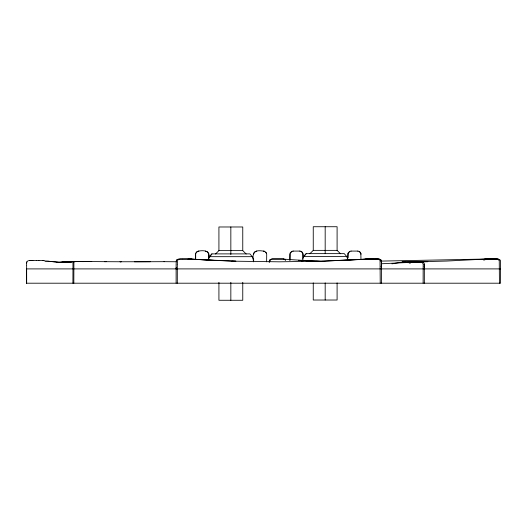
<?xml version="1.0" encoding="UTF-8"?>
<svg xmlns="http://www.w3.org/2000/svg" width="527" height="527" viewBox="0 0 527 527"><rect width="100%" height="100%" fill="white"/><g stroke="black" fill="none" stroke-linecap="round" stroke-linejoin="round"><path stroke-width="0.79" d="M26.646 268.46L26.64 265.41M208.613 260.252C208.475 257.255 209.963 251.465 205.398 251.069M208.811 257.881C210.754 250.766 204.133 250.061 198.705 251.069C194.47 251.359 195.445 256.616 195.491 259.462M266.622 261.827L266.702 254.291L265.891 252.242M302.946 261.049L302.775 253.256L301.055 251.366M303.144 257.176L303.144 254.297L302.412 252.255L301.253 251.366L299.731 251.083M360.955 259.468L360.863 253.256L359.065 251.366L357.741 251.083M381.429 268.553L381.423 267.373M423.128 283.203L423.161 264.198L422.43 262.551M424.327 266.728L424.334 267.637M381.423 283.203L381.449 262.874M424.334 283.203L424.34 268.408M424.334 268.902L424.327 263.698L423.616 262.551A5.369 3.827 90 0 0 422.838 262.327L422.134 262.248A29.189 20.816 90 0 0 421.6 262.229L411.883 262.275A6.462 4.611 -90 0 0 410.75 262.525L410.151 263.236M381.416 266.082L381.449 264.323M381.436 265.121L381.429 265.529M424.354 265.641L424.34 266.003M269.211 262.308L269.422 260.542A2.207 1.548 -90 0 1 269.699 259.87L271.695 258.915A20.915 14.651 90 0 1 272.36 258.876L282.821 258.876A19.341 13.544 -90 0 1 283.789 258.948L285.482 259.877A2.207 1.548 -90 0 1 285.601 260.101M26.627 262.999L26.646 265.055M269.672 261.998L269.857 260.74A2.154 1.502 -90 0 1 270.127 260.081M26.646 262.999L26.851 261.919A1.844 1.844 0 0 1 27.187 261.359L28.201 260.779M253.5 261.827C251.741 251.55 254.851 249.436 264.804 251.359M253.573 254.291L254.31 252.242L256.787 251.069M26.765 262.255L26.87 261.926M71.474 262.229C71.718 260.852 75.875 261.741 74.946 261.484A14.301 4.651 90 0 0 74.564 261.537L73.984 262.229A1.634 0.534 -90 0 0 73.892 262.723L73.826 283.203M70.585 262.262L71.178 261.583A14.249 4.756 90 0 1 71.514 261.53L72.153 261.517A15.461 5.013 -90 0 1 72.383 261.491L73.029 261.478M208.494 258.757L209.384 256.675L211.768 253.889L249.917 253.889L252.295 256.675L253.79 260.147M301.635 261.287L302.228 259.897M302.827 258.507L303.723 256.425L306.101 253.639L344.25 253.639L346.634 256.425L348.123 259.897M409.209 263.236L409.808 262.538A5.375 3.768 90 0 1 410.573 262.314L411.264 262.235A29.11 20.401 89.9 0 1 411.785 262.215L415.078 262.215M208.949 258.065L211.959 253.889M195.86 253.243L197.579 251.359L198.903 251.069M290.193 253.256L291.912 251.366M270.127 260.088L272.07 259.146A20.428 14.262 90 0 1 272.716 259.113L282.907 259.113A18.893 13.188 -90 0 1 283.849 259.179L285.496 260.088M483.43 260.035L485.097 259.126A18.992 13.34 90 0 1 486.046 259.053L486.302 259.047M176.585 260.002L178.271 259.093A19.071 13.524 -90 0 1 179.233 259.02L182.691 259.007M484.405 260.035L486.395 259.093A20.553 14.631 -90 0 1 487.053 259.06L489.57 259.04M303.934 256.425L306.292 253.639M215.517 254.001L218.922 250.621L242.763 250.621L246.168 254.001M309.85 253.75L313.255 250.371L337.096 250.371L340.501 253.75M349.803 251.366L348.083 253.256L347.912 257.894M483.674 259.587L484.978 259.086A19.071 13.452 90 0 1 485.94 259.014L486.684 259.04M365.573 259.561L367.194 259.08A20.566 14.624 90 0 1 367.853 259.047M365.573 259.613L366.891 259.119M364.809 259.468L365.89 259.126A19.012 13.353 90 0 1 366.838 259.053L375.791 259.027M391.956 263.829L402.654 261.972L427.819 261.662L415.941 261.84M293.236 251.083L291.714 251.366L289.995 253.256L289.824 260.259M351.127 251.083L349.724 251.366L348.004 253.256L347.833 257.894M28.873 260.641L29.565 260.562A17.49 17.483 0 0 1 30.355 260.529L30.685 260.529M407.285 262.67L411.264 262.235M71.283 261.557L58.181 262.433L72.785 261.524L57.654 262.426L61.488 262.426M75.73 261.675L75.42 261.557A15.402 5.145 -90 0 0 75.19 261.53L57.048 262.545L69.557 262.057M362.925 259.462L369.005 259.027M78.233 261.675L78.036 261.583A14.249 4.769 -90 0 0 77.693 261.524L59.077 262.512L62.924 262.512L57.305 262.367L61.56 262.453M485.393 259.086L446.534 261.063L415.487 261.827M409.736 262.393L381.41 263.757M321.701 261.221L366.186 259.093M343.749 260.358L369.163 259.04L323.677 261.142L279.33 261.82L231.867 261.148M402.654 262.09L405.052 261.998L402.654 262.097L403.853 262.031M74.327 261.517L74.057 261.524A15.408 5.158 90 0 0 73.78 261.55L73.075 262.262A1.621 0.54 90 0 0 72.976 262.749L72.91 283.203M405.052 261.886L402.654 261.972L416.409 261.827M485.281 259.053L380.685 261.102M368.116 259.04L367.853 258.988A20.685 14.624 90 0 0 367.194 259.027M77.416 261.478L78.497 261.484A15.467 5.033 90 0 1 78.721 261.517L79.024 261.636M74.142 261.517L73.141 261.524M77.522 261.478L76.975 261.484M76.415 261.484L76.902 261.484M486.329 259.007L486.935 259.034M368.505 258.974L371.311 258.981M30.829 260.522L31.745 260.522M76.494 261.642L75.71 261.524M187.447 259.047L190.702 259.053A19.012 13.353 -90 0 1 191.65 259.119L192.73 259.468M489.53 259.007L493.41 259.04M486.836 259.001L487.666 259.034M187.171 259.001L183.047 259.007M375.632 258.974L377.154 259.053A20.553 14.44 90 0 1 377.806 259.093L379.769 260.035A2.167 1.522 90 0 1 380.046 260.694L380.231 283.203M375.007 259.034L375.481 259.034M492.541 259.007L493.048 259.001M493.832 259.001L497.508 259.053A20.553 14.631 -90 0 1 498.167 259.093L500.156 260.035A2.167 1.541 -90 0 1 500.439 260.694L500.624 283.203L26.357 283.203M492.791 259.04L492.343 259.007M493.891 259.047L493.522 259.001M493.364 259.001L494.049 259.047M150.307 261.721L119.991 261.761L120.755 261.774M374.091 259.04L373.485 258.988M374.091 258.981L376.014 259.04M375.949 258.974L377.655 258.974M38.906 260.522L42.535 260.529M38.912 260.522L36.844 260.529M491.941 259.007L492.396 259.047M492.198 259.047L491.737 259.007M493.088 259.053L493.694 259.047M31.732 260.516L32.331 260.522M487.086 259.001L488.832 259.04M74.505 261.511L75.282 261.517M134.431 261.787L164.365 261.669M418.201 262.215L421.323 262.275A6.462 4.526 -90 0 1 422.437 262.532M369.249 258.974L369.737 258.974M376.186 258.974L376.904 258.974M491.803 259.047L491.335 259.007M494.227 258.994L494.734 259.034M417.891 262.222L415.428 262.222M293.038 251.083L299.929 251.083M351.048 251.083L357.82 251.083M303.723 256.425L346.634 256.425M209.384 256.675L252.295 256.675M373.281 258.988L372.675 259.04M491.204 259.047L490.729 259.007M373.076 259.04L373.485 259.04M491.138 259.007L491.599 259.047M494.464 258.994L494.978 259.034M32.318 260.516L32.905 260.522M36.613 260.529L32.891 260.516M26.383 268.902L500.591 268.902M490.604 259.047L490.13 259.007M490.532 259.007L490.999 259.047M372.675 258.988L372.069 259.04M372.47 259.04L372.879 258.988M489.932 259.007L490.4 259.047M487.811 258.994L489.458 259.04M371.864 259.04L372.273 258.981M371.667 258.981L370.527 259.027M371.469 259.034L371.864 258.981M377.154 259.027L377.912 258.981M163.989 261.669L176.446 261.761M91.738 261.563L76.145 261.484L90.703 261.576M104.478 261.675L121.467 261.761M89.59 261.563L106.302 261.675M75.427 261.524L75.967 261.491A14.301 4.638 -90 0 1 76.296 261.544M495.433 259.001L496.098 259.047M495.683 259.001L496.223 259.047M42.529 260.522L42.852 260.536A17.477 17.47 90 0 1 43.636 260.562L46.014 261.366A1.844 1.838 0 0 1 46.205 261.629M377.912 259.034L378.307 258.988A19.13 13.524 90 0 1 379.269 259.053L380.955 259.976A2.18 1.541 -90 0 1 381.238 260.634L381.443 262.42M74.729 261.484L83.378 261.636M378.043 259.04L378.307 259.04A19.018 13.524 90 0 1 379.269 259.113L380.955 260.028A2.167 1.541 90 0 1 381.238 260.681L381.39 261.497M58.332 262.446L62.812 262.538L47.667 261.247M316.352 261.306L324.415 261.497M496.203 259.007L496.355 259.047A20.533 14.42 90 0 1 497.007 259.086L498.601 259.587M324.566 261.464L298.559 260.331L324.718 261.53M213.817 260.358L235.892 261.221L188.376 259.04L213.817 260.358L191.354 259.093M60.677 262.479L45.803 260.944M310.634 260.931L283.552 259.146M263.408 251.069L264.732 251.359L266.524 253.243M191.966 259.587L190.346 259.053A20.619 14.624 -90 0 0 189.687 259.014L180.386 259.053A20.553 14.44 -90 0 0 179.733 259.093L177.77 260.035A2.167 1.522 -90 0 0 177.494 260.694L177.309 264.435M359.137 251.366L360.303 252.255M498.97 260.002L497.007 259.086A20.625 14.539 90 0 0 496.329 259.014M498.805 259.811L498.97 260.035A2.167 1.522 90 0 1 499.247 260.687L499.431 283.203M360.784 253.256L360.955 254.297M176.117 264.422L176.301 260.661A2.174 1.541 90 0 1 176.578 259.995M177.316 264.791L177.309 283.203M424.334 267.999L424.34 268.362M381.443 262.387L381.449 262.907M26.627 268.46L26.646 283.203M176.123 264.837L176.117 283.203M290.021 254.297L290.021 260.259M195.682 254.291L195.688 259.462M405.052 261.906L405.052 262.723M337.096 250.371L337.096 226.729L313.255 226.729L313.255 250.371M337.096 282.9L337.096 300.021L313.255 300.021L313.255 282.9M325.179 226.729L325.179 253.527M325.179 282.9L325.179 300.021M242.763 250.621L242.763 226.979L218.922 226.979L218.922 250.621M242.763 282.334L242.763 300.271L218.922 300.271L218.922 282.334M230.839 226.979L230.839 254.561M230.839 282.334L230.839 300.271M26.627 268.902L26.627 283.203M424.209 266.728A19.407 17.45 -89.1 0 1 424.222 266.003M424.36 265.542A4.15 4.144 0 0 0 424.347 265.114L424.195 264.528A0.83 0.83 0 0 0 424.004 264.277M381.113 266.787A19.967 8.748 89.5 0 1 381.12 266.056M176.156 268.895A2.477 2.477 0 0 1 176.249 267.597M486.092 259.126A19.012 13.531 -90 0 1 487.053 259.06M497.508 259.06A19.012 13.531 -90 0 1 498.47 259.126M29.222 260.588A16.166 16.159 90 0 1 30.375 260.536M42.845 260.536A16.172 16.172 0 0 1 43.991 260.588"/></g></svg>
